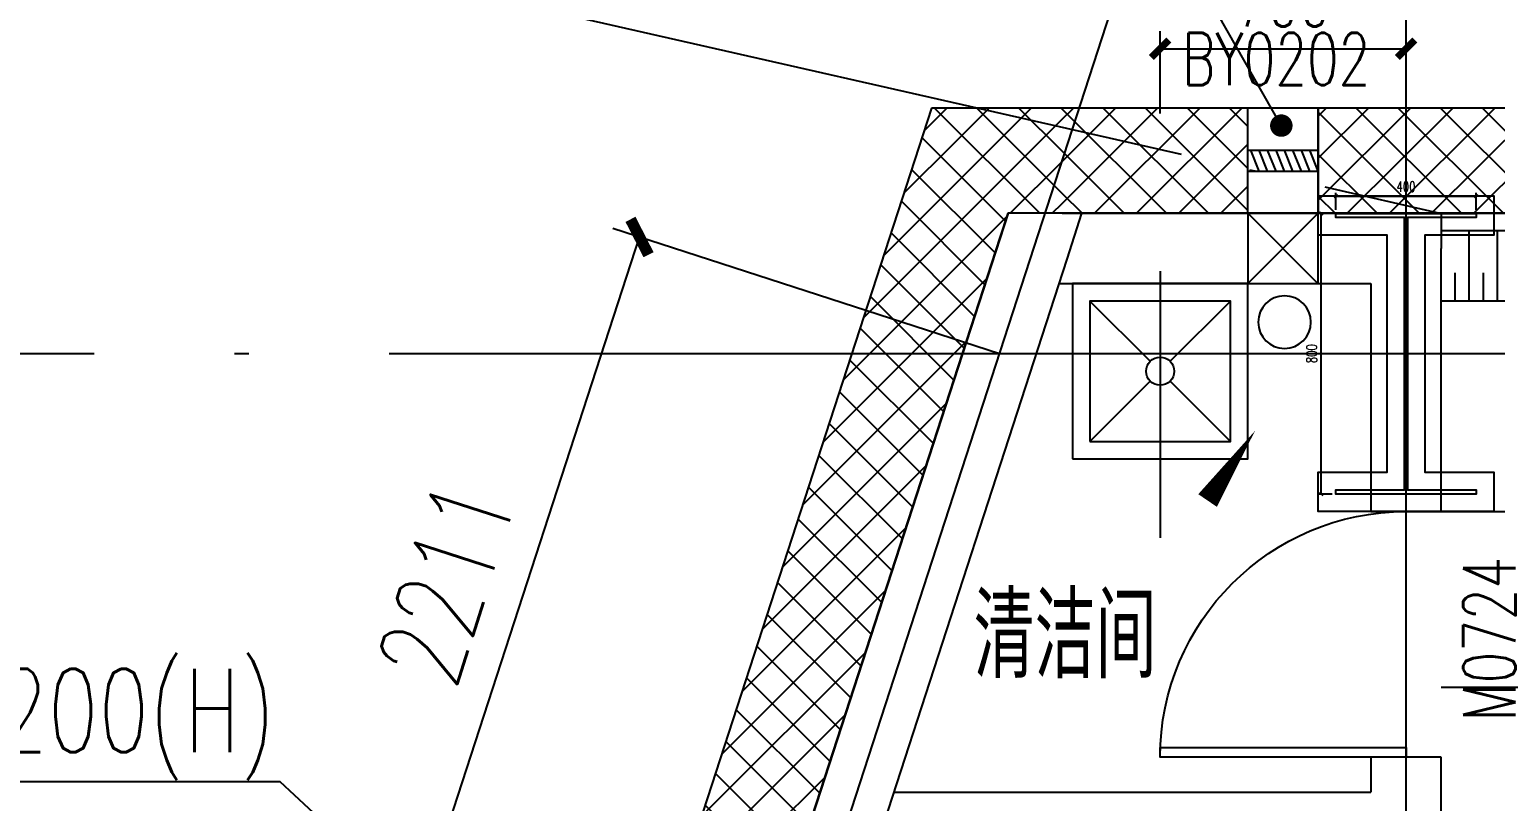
# Model space of a CAD drawing. Extents: x -222544 to -13848, y -31368 to 85559.
# Drawn here: x -42855 to -38680, y -6039 to -3838 of the extents above; entities that cross this region are included whole.
import ezdxf
from ezdxf.xclip import XClip

# ---------------------------------------------------------------- set-up
doc = ezdxf.new("R2010")
doc.units = 0
doc.header["$LTSCALE"] = 1000
doc.header["$MEASUREMENT"] = 0
doc.header["$XCLIPFRAME"] = 0
doc.linetypes.add('10平面$0$DASH', pattern=[0.35, 0.25, -0.1])
doc.linetypes.add('10平面$0$DOTE', pattern=[2.4200000000000004, 2, -0.2, 0.02, -0.2])
doc.layers.get('Defpoints').update_dxf_attribs({"color": 210})
for name, color, linetype in [('10平面$0$99平面图例外参$0$A-HATCH-2', 251, 'Continuous'), ('10平面$0$A-AXIS-DOTE', 14, '10平面$0$DOTE'), ('10平面$0$A-AXIS-DP', 126, 'Continuous'), ('10平面$0$A-AXIS-SYMB', 3, 'Continuous'), ('10平面$0$A-HATCH-2', 251, 'Continuous'), ('10平面$0$A-LIN-V', 9, 'Continuous'), ('10平面$0$A-WC', 223, 'Continuous'), ('10平面$0$A-WINDOW', 140, 'Continuous'), ('10平面$0$A-云线（根据审图意见修改）', 4, 'Continuous'), ('10平面$0$AS-COLN', 6, 'Continuous'), ('10平面$0$AS-WALL', 40, 'Continuous'), ('10平面$0$AS-结构边线层', 200, 'Continuous'), ('10平面$0$DIM_SYMB', 3, 'Continuous'), ('10平面$0$PUB_HATCH', 8, 'Continuous'), ('10平面$0$PUB_TEXT', 7, 'Continuous'), ('10平面$0$建-房间', 7, 'Continuous'), ('10平面$0$建-门', 4, 'Continuous'), ('10平面$0$建-门窗编号', 7, 'Continuous'), ('A-AXIS-DP', 126, 'Continuous'), ('A-WINDOW', 140, 'Continuous'), ('DIM_SYMB', 3, 'Continuous')]:
    doc.layers.add(name, color=color, linetype=linetype)
doc.styles.add('10平面$0$_TCH_DIM', font='SIMPLEX', dxfattribs={"bigfont": 'GBCBIG'})
doc.styles.add('10平面$0$_TCH_DIM_T3', font='SIMPLEX', dxfattribs={"width": 0.7058823529411765, "bigfont": 'GBCBIG'})
doc.styles.add('10平面$0$_TCH_SPACE', font='SIMPLEX', dxfattribs={"height": 5, "bigfont": 'GBCBIG'})
doc.styles.add('10平面$0$A-WIN-LABEL', font='SIMPLEX', dxfattribs={"bigfont": 'GBCBIG'})
doc.styles.add('_TCH_DIM_T3', font='SIMPLEX', dxfattribs={"width": 0.7058823529411765, "bigfont": 'GBCBIG'})
doc.dimstyles.new('10平面$0$_TCH_ARCH&&10', dxfattribs={"dimtxt": 29.75, "dimasz": 10, "dimexe": 10, "dimexo": 10, "dimgap": 12.625, "dimtad": 1, "dimdec": 0, "dimzin": 0, "dimdsep": 46, "dimtxsty": '10平面$0$_TCH_DIM_T3', "dimblk": '10平面$0$_ArchTick', "dimcen": 0.09, "dimclrt": 7, "dimazin": 2, "dimtfac": 1, "dimtdec": 0, "dimtix": 1, "dimtmove": 2, "dimatfit": 3, "dimfxl": 0, "dimtolj": 1, "dimtzin": 0, "dimarcsym": 0})
doc.dimstyles.new('10平面$0$_TCH_ARCH&&80', dxfattribs={"dimtxt": 238, "dimasz": 80, "dimexe": 80, "dimexo": 80, "dimgap": 101, "dimtad": 1, "dimdec": 0, "dimzin": 0, "dimdsep": 46, "dimtxsty": '10平面$0$_TCH_DIM_T3', "dimblk": '10平面$0$_ArchTick', "dimcen": 0.09, "dimclrt": 7, "dimazin": 2, "dimtfac": 1, "dimtdec": 0, "dimtix": 1, "dimtmove": 2, "dimatfit": 3, "dimfxl": 0, "dimtolj": 1, "dimtzin": 0, "dimarcsym": 0})
doc.dimstyles.new('_TCH_ARCH&&50', dxfattribs={"dimtxt": 148.75, "dimasz": 50, "dimexe": 50, "dimexo": 50, "dimgap": 63.12500000000001, "dimtad": 1, "dimdec": 0, "dimzin": 0, "dimdsep": 46, "dimtxsty": '_TCH_DIM_T3', "dimblk": 'ARCHTICK', "dimcen": 0.09, "dimclrt": 7, "dimazin": 2, "dimtfac": 1, "dimtdec": 0, "dimtix": 1, "dimtmove": 2, "dimatfit": 3, "dimfxl": 0, "dimtolj": 1, "dimtzin": 0, "dimarcsym": 0})
pattern_1 = [(45, (60, 0), (-60.000060993344, 60.000060993344), []), (135, (60, 0), (-60.000060993344, -60.00006099334399), [])]

# ---------------------------------------------------------------- blocks, each defined once
blk = doc.blocks.new('10平面$0$dote')
at = {"layer": '10平面$0$A-AXIS-DOTE'}
blk.add_line((91882.20032526884, -264079.9999961853), (91882.20032526954, 36662.32227753208), dxfattribs=at)
at = {"layer": '10平面$0$A-AXIS-DOTE', "ltscale": 2}
for p, q in [((-74117.79967473095, -264079.9999961853), (-74117.79967473107, -178596.0396866222)), ((98696.38485717773, -184100.0000000022), (-97273.61514282224, -184100.0000000013))]:
    blk.add_line(p, q, dxfattribs=at)
blk.add_lwpolyline([(-94568.72772305235, -243562.806052961), (-72924.75737741598, -176855.5863591578)], dxfattribs=at)
blk = doc.blocks.new('10平面$0$A$C34D37DA4')
at = {"ltscale": 0.5}
for points in [[(-250.0000003376044, -107.7489576064982), (249.9999996623956, -107.7489576064982), (249.9999996623956, 392.2510423935018), (-250.0000003376044, 392.2510423935018)], [(-200.0000003376044, -57.74895760649815), (199.9999996623956, -57.74895760649815), (199.9999996623956, 342.2510423935018), (-200.0000003376044, 342.2510423935018)]]:
    blk.add_lwpolyline(points, close=True, dxfattribs=at)
for points in [[(-200.0000003376044, 342.2510423935018), (-28.28427158528939, 170.5353136411868)], [(28.28427091008052, 170.5353136411868), (199.9999996623956, 342.2510423935018)], [(-200.0000003376044, -57.74895760649815), (-28.28427158528939, 113.9667711458169)], [(28.28427091008052, 113.9667711458169), (199.9999996623956, -57.74895760649815)]]:
    blk.add_lwpolyline(points, dxfattribs=at)
blk.add_circle((-3.37604433298111e-07, 142.2510423935018), 40, dxfattribs=at)
at = {"layer": '10平面$0$A-AXIS-DOTE'}
blk.add_lwpolyline([(0, 427.4235144928098), (0, -332.5764855071902)], dxfattribs=at)
blk = doc.blocks.new('10平面$0$43243')
at = {"layer": '10平面$0$AS-结构边线层'}
blk.add_lwpolyline([(-263994.18453191, 621290.0519981321), (-277514.1845319109, 621290.051998063), (-277514.18453191, 621120.051998063), (-279354.1845576911, 621120.0519980536), (-279354.184557691, 620570.104783304), (-281454.184537195, 620569.9999961803), (-281454.1845374174, 621120.0519973314), (-295987.0108697969, 621120.0519972552), (-313454.1843778241, 567285.8172418119)], dxfattribs=at)
blk = doc.blocks.new('10平面$0$4324324')
at = {"layer": '10平面$0$A-HATCH-2', "linetype": '10平面$0$DASH'}
for p, q in [((-294754.1845332207, 620269.9999995283), (-135554.1845319097, 620269.999994776)), ((-294754.1845332207, 619769.9999995284), (-135554.1845319246, 619769.999994776))]:
    blk.add_line(p, q, dxfattribs=at)
blk = doc.blocks.new('10平面$0$_ArchTick')
at = {"color": 0, "linetype": 'ByBlock', "const_width": 0.4}
blk.add_lwpolyline([(-0.5, -0.5), (0.5, 0.5)], dxfattribs=at)
blk = doc.blocks.new('*D2278')
at = {"layer": '10平面$0$A-AXIS-DP', "color": 0, "lineweight": -2, "transparency": 16777216}
for p, q in [((-165054.1845319085, 621029.9999961833), (-165054.1845319085, 621078.7499961833)), ((-165054.1845319085, 621068.7499961833), (-164654.1845319085, 621068.7499961833)), ((-164654.1845319085, 621029.9999961833), (-164654.1845319085, 621078.7499961833))]:
    blk.add_line(p, q, dxfattribs=at)
at = {"layer": 'Defpoints', "color": 0, "transparency": 16777216}
for p in [(-164654.1845319085, 621068.7499961833), (-165054.1845319085, 621019.9999961833), (-164654.1845319085, 621019.9999961833)]:
    blk.add_point(p, dxfattribs=at)
at = {"layer": '10平面$0$A-AXIS-DP', "color": 0, "lineweight": -2, "transparency": 16777216, "xscale": 10, "yscale": 10, "zscale": 10, "rotation": 180}
blk.add_blockref('10平面$0$_ArchTick', (-165054.1845319085, 621068.7499961833), dxfattribs=at)
at = {"layer": '10平面$0$A-AXIS-DP', "color": 0, "lineweight": -2, "transparency": 16777216, "xscale": 10, "yscale": 10, "zscale": 10}
blk.add_blockref('10平面$0$_ArchTick', (-164654.1845319085, 621068.7499961833), dxfattribs=at)
at = {"layer": '10平面$0$A-AXIS-DP', "color": 7, "transparency": 16777216, "insert": (-164854.1845319085, 621096.2499961833), "char_height": 29.75, "attachment_point": 5, "style": '10平面$0$_TCH_DIM_T3'}
blk.add_mtext('\\A1;400', dxfattribs=at)
blk = doc.blocks.new('*D2279')
at = {"layer": '10平面$0$A-AXIS-DP', "color": 0, "lineweight": -2, "transparency": 16777216}
for p, q in [((-165064.1845319085, 621019.9999961836), (-165105.4345319085, 621019.9999961836)), ((-165095.4345319085, 620219.9999961836), (-165095.4345319085, 621019.9999961836)), ((-165064.1845319085, 620219.9999961836), (-165105.4345319085, 620219.9999961836))]:
    blk.add_line(p, q, dxfattribs=at)
at = {"layer": 'Defpoints', "color": 0, "transparency": 16777216}
for p in [(-165095.4345319085, 621019.9999961836), (-165054.1845319085, 621019.9999961836), (-165054.1845319085, 620219.9999961836)]:
    blk.add_point(p, dxfattribs=at)
at = {"layer": '10平面$0$A-AXIS-DP', "color": 0, "lineweight": -2, "transparency": 16777216, "xscale": 10, "yscale": 10, "zscale": 10}
for p, rotation in [((-165095.4345319085, 621019.9999961836), 90), ((-165095.4345319085, 620219.9999961836), 270)]:
    blk.add_blockref('10平面$0$_ArchTick', p, dxfattribs=dict(at, rotation=rotation))
at = {"layer": '10平面$0$A-AXIS-DP', "color": 7, "transparency": 16777216, "insert": (-165122.9345319083, 620619.9999961834), "char_height": 29.75, "attachment_point": 5, "rotation": 90, "style": '10平面$0$_TCH_DIM_T3'}
blk.add_mtext('\\A1;800', dxfattribs=at)
blk = doc.blocks.new('10平面$0$45345')
at = {"layer": '10平面$0$A-WC'}
h = blk.add_hatch(dxfattribs=at)
h.set_pattern_fill('ANSI31', color=256, scale=10, angle=7.69694232914171e-13)
h.set_pattern_definition([(30.00000000072439, (40598742844.53468, 3385776346.450553), (-7.937500000173811, 13.74815328497761), [])])
edge = h.paths.add_edge_path()
edge.add_arc((40598742441.34776, 3385774511.717568), 50, 0, 360)
blk.add_circle((40598742441.34776, 3385774511.717568), 50, dxfattribs=at)
blk = doc.blocks.new('10平面$0$99平面图例外参$0$$LinePat$填挖边坡')
at = {"color": 0}
for p, q in [((0, 0), (0, -1500)), ((300, 0), (300, -600))]:
    blk.add_line(p, q, dxfattribs=at)
at = {"layer": 'Defpoints', "color": 0}
blk.add_point((600, 0), dxfattribs=at)
blk = doc.blocks.new('10平面$0$34242343243')
at = {"layer": '10平面$0$A-LIN-V'}
for p, q in [((-281908.1845319086, 621070.0519972668), (-294754.1845317683, 621070.0519972668)), ((-281908.1845319086, 620870.0519972668), (-294754.1845317683, 620870.0519972668))]:
    blk.add_line(p, q, dxfattribs=at)
at = {"layer": '10平面$0$99平面图例外参$0$A-HATCH-2', "color": 203, "xscale": 0.1338124999985388, "yscale": 0.1333333333333333, "zscale": 0.1333333333333333, "rotation": 179.9999999990436}
for p in [(-294673.8970317692, 620870.0519973341), (-294593.6095317701, 620870.0519973328)]:
    blk.add_blockref('10平面$0$99平面图例外参$0$$LinePat$填挖边坡', p, dxfattribs=at)
blk = doc.blocks.new('10平面$0$2343243')
at = {"layer": '10平面$0$A-云线（根据审图意见修改）', "color": 1, "ltscale": 500}
blk.add_lwpolyline([(-265623.3168865332, 705106.6805161908), (-178050.5180093576, 972846.4241111586), (-230714.4911973404, 804819.9999973776)], dxfattribs=at)
blk = doc.blocks.new('*U63')
at = {"color": 0}
blk.add_lwpolyline([(500, 0), (499.9999999999999, 1000), (459.9999999999999, 1000), (460, 0)], close=True, dxfattribs=at)
blk.add_arc((500, 0), 1000, 90, 180, dxfattribs=at)
blk = doc.blocks.new('*U62')
at = {"color": 0, "xscale": 0.001, "yscale": 0.001, "zscale": 0.001}
blk.add_blockref('*U63', (0, 0), dxfattribs=at)
blk = doc.blocks.new('*U91')
at = {"color": 0}
for p, q in [((-250.000000492626, 149.9999999983263), (250.0000005524926, 149.9999999983263)), ((250.0000005524344, 29.99999999988336), (-250.0000004925678, 29.99999999988336)), ((-250.0000004925678, -30.00000000011664), (-190.0000004925679, 29.99999999988336)), ((-190.0000004925678, -30.00000000011664), (-130.0000004925679, 29.99999999988336)), ((-130.0000004925678, -30.00000000011664), (-70.0000004925679, 29.99999999988336)), ((-70.0000004925678, -30.00000000011664), (-10.00000049256792, 29.99999999988336)), ((-10.00000049256781, -30.00000000011664), (49.99999950743208, 29.99999999988336)), ((49.99999950743216, -30.00000000011664), (109.9999995074321, 29.99999999988336)), ((109.9999995074322, -30.00000000011664), (169.9999995074321, 29.99999999988336)), ((169.9999995074322, -30.00000000011664), (229.9999995074321, 29.99999999988336)), ((250.0000005524344, -30.00000000011664), (-250.0000004925678, -30.00000000011664)), ((-250.000000492626, -150.0000000016737), (250.0000005524926, -150.0000000016737))]:
    blk.add_line(p, q, dxfattribs=at)
for points in [[(-250.000000492626, -150.0000000016737), (-250.000000492626, 149.9999999983263)], [(250.0000005524926, -150.0000000016737), (250.0000005524926, 149.9999999983263)]]:
    blk.add_lwpolyline(points, dxfattribs=at)
blk = doc.blocks.new('*U90')
at = {"color": 0, "xscale": 0.001999999996058992, "yscale": 0.003333333333333334, "zscale": 0.001999999996058992}
blk.add_blockref('*U91', (0, 0), dxfattribs=at)
blk = doc.blocks.new('*D1413')
at = {"layer": '10平面$0$A-AXIS-DP', "color": 0, "lineweight": -2, "transparency": 16777216}
for p, q in [((-297719.0391053461, 618949.1220917855), (-297036.5611524846, 621052.5350058994)), ((-296011.6805231578, 620719.9999961839), (-297112.6558988792, 621077.2248736825)), ((-296694.1584760192, 618616.5870820701), (-297795.1338517407, 618973.8119595686))]:
    blk.add_line(p, q, dxfattribs=at)
at = {"layer": 'Defpoints', "color": 0, "transparency": 16777216}
for p in [(-297036.5611524846, 621052.5350058994), (-295935.5857767633, 620695.3101284008), (-296618.0637296247, 618591.897214287)]:
    blk.add_point(p, dxfattribs=at)
at = {"layer": '10平面$0$A-AXIS-DP', "color": 0, "lineweight": -2, "transparency": 16777216, "xscale": 80, "yscale": 80, "zscale": 80}
for p, rotation in [((-297036.5611524846, 621052.5350058994), 72.02371341813631), ((-297719.0391053461, 618949.1220917855), 252.0237134181363)]:
    blk.add_blockref('10平面$0$_ArchTick', p, dxfattribs=dict(at, rotation=rotation))
at = {"layer": '10平面$0$A-AXIS-DP', "color": 7, "transparency": 16777216, "insert": (-297587.0606815004, 620068.7256852462), "char_height": 238, "attachment_point": 5, "rotation": 72.02371341813631, "style": '10平面$0$_TCH_DIM_T3'}
blk.add_mtext('\\A1;2211', dxfattribs=at)
blk = doc.blocks.new('_ArchTick')
at = {"color": 0, "linetype": 'ByBlock', "const_width": 0.4}
blk.add_lwpolyline([(-0.5, -0.5), (0.5, 0.5)], dxfattribs=at)
blk = doc.blocks.new('*D305')
at = {"layer": 'A-AXIS-DP', "color": 0, "lineweight": -2, "transparency": 16777216}
for p, q in [((-39635.34289114049, -4077.869753125589), (-39635.34289114049, -3843.327861781348)), ((-38935.34289101901, -4077.869753152831), (-38935.34289101901, -3843.327861781348)), ((-39635.34289114049, -3893.327861781348), (-38935.34289101901, -3893.327861781348))]:
    blk.add_line(p, q, dxfattribs=at)
at = {"layer": 'Defpoints', "color": 0, "transparency": 16777216}
for p in [(-38935.34289101901, -3893.327861781348), (-39635.34289114049, -4127.869753125589), (-38935.34289101901, -4127.869753152831)]:
    blk.add_point(p, dxfattribs=at)
at = {"layer": 'A-AXIS-DP', "color": 0, "lineweight": -2, "transparency": 16777216, "xscale": 50, "yscale": 50, "zscale": 50, "rotation": 180}
blk.add_blockref('_ArchTick', (-39635.34289114049, -3893.327861781348), dxfattribs=at)
at = {"layer": 'A-AXIS-DP', "color": 0, "lineweight": -2, "transparency": 16777216, "xscale": 50, "yscale": 50, "zscale": 50}
blk.add_blockref('_ArchTick', (-38935.34289101901, -3893.327861781348), dxfattribs=at)
at = {"layer": 'A-AXIS-DP', "color": 7, "transparency": 16777216, "insert": (-39285.34289107975, -3755.827861781348), "char_height": 148.75, "attachment_point": 5, "style": '_TCH_DIM_T3'}
blk.add_mtext('\\A1;700', dxfattribs=at)
blk = doc.blocks.new('10平面$0$w42343243')
at = {"layer": '10平面$0$A-HATCH-2'}
blk.add_lwpolyline([(-165104.1845319085, 621069.9999961833), (-164604.1845319085, 621069.9999961833), (-164604.1845319085, 620957.9999961833), (-164800.1845319085, 620957.9999961833), (-164800.1845319085, 620281.9999961833), (-164604.1845319085, 620281.9999961833), (-164604.1845319085, 620169.9999961833), (-165104.1845319085, 620169.9999961833), (-165104.1845319085, 620281.9999961833), (-164908.1845319085, 620281.9999961833), (-164908.1845319085, 620957.9999961833), (-165104.1845319085, 620957.9999961833)], close=True, dxfattribs=at)
at = {"layer": '10平面$0$AS-COLN', "color": 3}
blk.add_lwpolyline([(-165054.1845319085, 621019.9999961833), (-164654.1845319085, 621019.9999961833), (-164654.1845319085, 621007.9999961833), (-164850.1845319085, 621007.9999961833), (-164850.1845319085, 620231.9999961833), (-164654.1845319085, 620231.9999961833), (-164654.1845319085, 620219.9999961833), (-165054.1845319085, 620219.9999961833), (-165054.1845319085, 620231.9999961833), (-164858.1845319085, 620231.9999961833), (-164858.1845319085, 621007.9999961833), (-165054.1845319085, 621007.9999961833)], close=True, dxfattribs=at)
at = {"layer": '10平面$0$A-AXIS-DP'}
for p1, p2, distance, picture, middle in [((-165054.1845319085, 621019.9999961833), (-164654.1845319085, 621019.9999961833), 48.75, '*D2278', (-164854.1845319085, 621096.2499961833)), ((-165054.1845319085, 620219.9999961833), (-165054.1845319085, 621019.9999961833), 41.25, '*D2279', (-165122.9345319083, 620619.9999961834))]:
    dim = blk.add_aligned_dim(p1=p1, p2=p2, distance=distance, dimstyle='10平面$0$_TCH_ARCH&&10', dxfattribs=at)
    dim.commit()
    dim.dimension.update_dxf_attribs({"geometry": picture, "text_midpoint": middle})
blk = doc.blocks.new('10平面$0$42343')
at = {"layer": '10平面$0$A-WINDOW'}
blk.add_blockref('10平面$0$w42343243', (-130000.0000000003, 99.99999999976717), dxfattribs=at)
blk = doc.blocks.new('10平面')
at = {"layer": '10平面$0$PUB_HATCH'}
h = blk.add_hatch(dxfattribs=at)
h.set_pattern_fill('多孔材料', color=256, scale=30, style=0)
h.set_pattern_definition(pattern_1)
h.paths.add_polyline_path([(-295987.0108698353, 621120.0519972631), (-296205.0684947132, 621420.0519972955), (-296855.2123570796, 619416.2935016523), (-296569.8570581001, 619323.7064974655)])
h = blk.add_hatch(dxfattribs=at)
h.set_pattern_fill('多孔材料', color=256, scale=30, style=0)
h.set_pattern_definition(pattern_1)
h.paths.add_polyline_path([(-295833.2094482416, 621120.0519972557), (-295833.2094482432, 621420.0519972557), (-296205.0684947132, 621420.0519972955), (-295987.0108698353, 621120.0519972631)])
h = blk.add_hatch(dxfattribs=at)
h.set_pattern_fill('多孔材料', color=256, scale=30, style=0)
h.set_pattern_definition(pattern_1)
h.paths.add_polyline_path([(-295833.2094482416, 621120.0519972557), (-295304.1845319861, 621120.0519972581), (-295304.1845319878, 621420.0519972579), (-295833.2094482432, 621420.0519972557)])
h = blk.add_hatch(dxfattribs=at)
h.set_pattern_fill('多孔材料', color=256, scale=30, style=0)
h.set_pattern_definition(pattern_1)
h.paths.add_polyline_path([(-281154.184537543, 621420.0519973319), (-295104.1845319878, 621420.051997259), (-295104.1845319861, 621120.0519972591), (-281454.1845374174, 621120.0519973314)])
at = {"layer": '10平面$0$A-AXIS-DOTE'}
blk.add_line((-308329.0967415061, 624210.0520279531), (-294754.1845317567, 621120.0000001527), dxfattribs=at)
at = {"layer": '10平面$0$A-AXIS-SYMB'}
for p, q in [((-295209.1845325154, 621370.0520010476), (-296245.0000000898, 623200.0520010716)), ((-298060, 619500), (-300290, 619500)), ((-297080, 618590), (-298060, 619500))]:
    blk.add_line(p, q, dxfattribs=at)
at = {"layer": '10平面$0$A-AXIS-SYMB', "const_width": 32}
blk.add_lwpolyline([(-295201.303154557, 621356.1277818064, 1), (-295217.0659104737, 621383.9762202889, 1)], format="xyb", close=True, dxfattribs=at)
at = {"layer": '10平面$0$A-WINDOW'}
for p, q in [((-295304.184532005, 621120.0519972567), (-295304.1845322473, 620920.0519973447)), ((-295105.4345319099, 620920.051997255), (-295304.184532005, 621120.0519972567)), ((-295104.1845319087, 621120.0519972577), (-295304.1845322473, 620920.0519973447)), ((-295105.4345319087, 621119.9999961831), (-295105.4345319099, 620920.051997255))]:
    blk.add_line(p, q, dxfattribs=at)
at = {"layer": '10平面$0$AS-WALL'}
for p, q in [((-296205.0684947132, 621420.0519972955), (-296855.2123570796, 619416.2935016523)), ((-295833.2094482432, 621420.0519972557), (-296205.0684947132, 621420.0519972955)), ((-295304.1845319878, 621420.0519972579), (-295833.2094482432, 621420.0519972557)), ((-295304.1845319861, 621120.0519972581), (-295304.1845319878, 621420.0519972579)), ((-281154.184537543, 621420.0519973319), (-295104.1845319878, 621420.051997259)), ((-295104.1845319878, 621420.051997259), (-295104.1845319861, 621120.0519972591)), ((-295987.0108698353, 621120.0519972631), (-296569.8570581001, 619323.7064974655)), ((-296009.4434278153, 621050.9143319953), (-295987.0108697969, 621120.0519972552)), ((-295833.2094482416, 621120.0519972557), (-295987.0108698353, 621120.0519972631)), ((-295833.2094482416, 621120.0519972557), (-295304.1845319861, 621120.0519972581)), ((-295819.2065618293, 620989.1896625363), (-295776.7466826541, 621120.0519972563)), ((-295776.7466825968, 621120.0519972562), (-294954.1845317822, 621120.0519972516)), ((-295104.1845319861, 621120.0519972591), (-281454.1845374174, 621120.0519973314)), ((-294954.1845317567, 621120.0000001567), (-294954.1845317822, 621120.0519972516)), ((-294754.1845317567, 621120.0000001527), (-294954.1845317567, 621120.0000001567)), ((-294754.1845317567, 621120.0000001527), (-294754.1845317606, 621020.0519972596)), ((-296544.8229065546, 619400.8623342868), (-296009.4434278153, 621050.9143319952)), ((-294754.1845317809, 620269.9999995552), (-294754.1845317606, 621020.0519972596)), ((-296354.5860405685, 619339.137664828), (-295819.2065618293, 620989.1896625364)), ((-295841.6391198625, 620920.0519972593), (-294954.1845317703, 620920.051997254)), ((-294954.1845317703, 620920.051997254), (-294954.1845318032, 620269.9999995629)), ((-294954.1845318032, 620269.9999995629), (-294754.1845317809, 620269.9999995552)), ((-294754.1845318082, 619569.9999995552), (-294954.1845318305, 619569.9999995629)), ((-294954.1845318305, 619569.9999995629), (-294954.1845318268, 619469.9999995437)), ((-294754.1845318249, 619369.9999995481), (-294754.1845318082, 619569.9999995552)), ((-296522.3903485617, 619469.9999995435), (-296522.3903485356, 619469.9999995435)), ((-296312.1261613319, 619469.9999995517), (-294954.1845318268, 619469.9999995437))]:
    blk.add_line(p, q, dxfattribs=at)
at = {"layer": '10平面$0$DIM_SYMB'}
blk.add_lwpolyline([(-295581.015640933, 620063.6324666428, 0, 0, 0), (-295284.1845317773, 620499.9999999998, 0, 64.00000000000001, 0), (-295419.1704007576, 620301.5590385637, 0, 0, 0)], format="xyseb", dxfattribs=at)
at = {"layer": '10平面$0$A-AXIS-DP'}
blk.add_blockref('10平面$0$2343243', (0, 0), dxfattribs=at)
at = {"layer": '10平面$0$A-LIN-V', "xscale": -1.5, "yscale": 1.5, "zscale": 1.5, "rotation": 342.0237134181253}
blk.add_blockref('10平面$0$45345', (56357642643.2558, -23624702362.34338), dxfattribs=at)
at = {"layer": '10平面$0$A-WC'}
blk.add_blockref('10平面$0$A$C34D37DA4', (-295554.1845319096, 620527.8009549512), dxfattribs=at)
at = {"layer": '10平面$0$A-WINDOW'}
for name, p in [('10平面$0$43243', (0, 0)), ('10平面$0$42343', (5.820766091346741e-11, 0)), ('10平面$0$4324324', (0, 0))]:
    blk.add_blockref(name, p, dxfattribs=at)
ref = blk.add_blockref('*U90', (-295204.1845319818, 621270.0519972589), dxfattribs=dict(at, xscale=200, yscale=-300, zscale=300, rotation=180.0000000003008))
ref.add_attrib('A', 'BY0202', (-295491.6845319814, 621485.6253920187), dxfattribs={"layer": '10平面$0$建-门窗编号', "height": 148.75, "style": '10平面$0$A-WIN-LABEL', "width": 0.7058823529411765})
at = {"layer": '10平面$0$AS-WALL'}
blk.add_blockref('10平面$0$dote', (-220736.3848571775, 804819.9999961853), dxfattribs=at)
at = {"layer": '10平面$0$DIM_SYMB'}
blk.add_blockref('10平面$0$34242343243', (0, 0), dxfattribs=at)
at = {"layer": '10平面$0$建-门'}
ref = blk.add_blockref('*U62', (-294854.1845318035, 619919.999999537), dxfattribs=dict(at, xscale=700, yscale=-700, zscale=199.9999999999998, rotation=269.9999999977665))
ref.add_attrib('A', 'M0724', (-294542.3095318176, 619672.4999995248), dxfattribs={"layer": '10平面$0$建-门窗编号', "height": 148.75, "rotation": 89.99999999776642, "style": '10平面$0$A-WIN-LABEL', "width": 0.7058823529411765})
at = {"layer": '10平面$0$PUB_TEXT', "style": '10平面$0$_TCH_DIM', "width": 0.7058823529411765}
blk.add_text('500x200(H)', height=238, dxfattribs=at).set_placement((-299419.6170212766, 619584))
at = {"layer": '10平面$0$建-房间', "style": '10平面$0$_TCH_SPACE'}
blk.add_text('清洁间', height=241.1347517730497, dxfattribs=at).set_placement((-296085.3373739676, 619795.0000001688))
at = {"layer": '10平面$0$A-AXIS-DP'}
dim = blk.add_aligned_dim(p1=(-296618.0637296247, 618591.8972142871), p2=(-295935.5857767633, 620695.3101284008), distance=1157.478462455569, dimstyle='10平面$0$_TCH_ARCH&&80', dxfattribs=at)
dim.commit()
dim.dimension.update_dxf_attribs({"geometry": '*D1413', "text_midpoint": (-297587.0606815004, 620068.7256852462)})

msp = doc.modelspace()

# ---------------------------------------------------------------- block references
at = {"layer": 'A-WINDOW'}
ref = msp.add_blockref('10平面', (255918.8416407658, -625482.488867046), dxfattribs=at)
XClip(ref).set_block_clipping_path([(-300678.8416407659, 609273.1189870307), (-293749.4263029593, 621732.488867046)])
ref = msp.add_blockref('10平面', (89760.14821583126, -572410.8631739336), dxfattribs=at)
XClip(ref).set_block_clipping_path([(-138649.43710289244, 547908.4159631686), (-127397.90572667489, 552712.4060170917)])
at = {"layer": 'DIM_SYMB'}
ref = msp.add_blockref('10平面', (199076.4787006727, -794617.2831066152), dxfattribs=at)
XClip(ref).set_block_clipping_path([(-232392.0561316109, 827085.1265105864), (-225852.3232791438, 833011.0461944257)])

# ---------------------------------------------------------------- next in the draw order: dimensions: what is measured, and where the dimension line sits
at = {"layer": 'A-AXIS-DP'}
dim = msp.add_aligned_dim(p1=(-39635.34289114049, -4127.869753125589), p2=(-38935.34289101901, -4127.869753152831), distance=234.54189137148342, dimstyle='_TCH_ARCH&&50', dxfattribs=at)
dim.commit()
dim.dimension.update_dxf_attribs({"geometry": '*D305', "text_midpoint": (-39285.34289107975, -3755.827861781348)})

doc.saveas('drawing.dxf')
